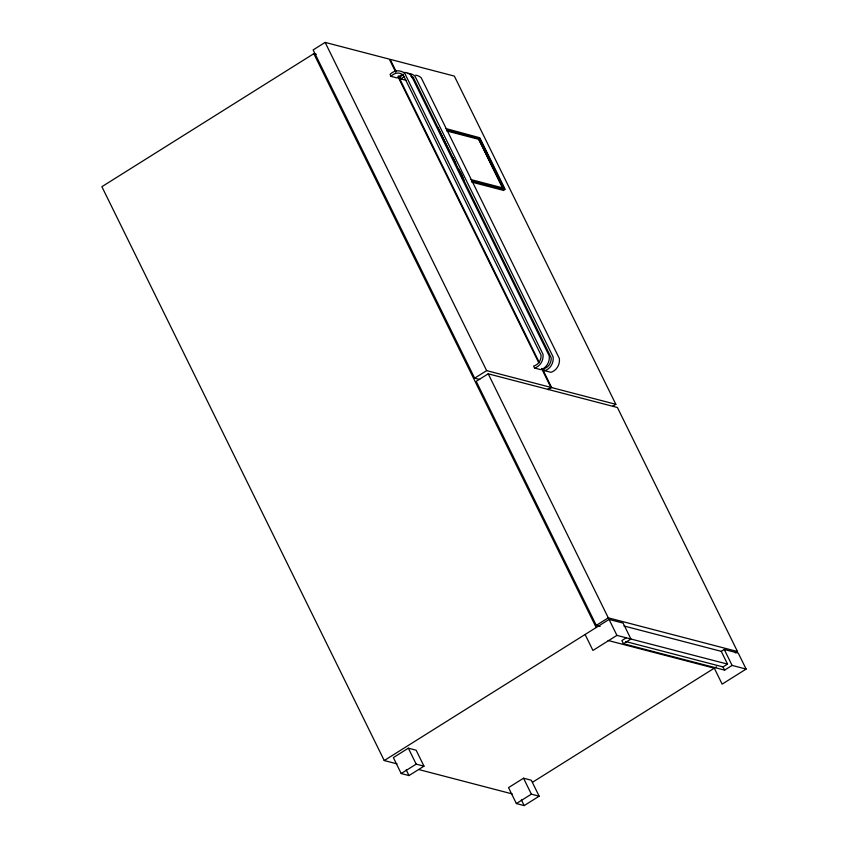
<?xml version="1.0" encoding="UTF-8"?>
<svg xmlns="http://www.w3.org/2000/svg" width="848" height="848" viewBox="0 0 848 848"><rect width="100%" height="100%" fill="white"/><g stroke="black" fill="none" stroke-linecap="round" stroke-linejoin="round"><path stroke-width="1.27" d="M437.907 127.465L462.531 178.324L464.1 180.126M534.547 368.032L536.159 367.438A12.084 10.897 -75.4 0 0 543.006 354.273L404.878 73.575A12.084 10.897 -75.4 0 0 391.363 73.193L390.069 74.412L391.034 76.373L392.497 74.984A9.837 8.872 -75.4 0 1 402.153 74.253L403.298 75.133L540.992 354.973L541.056 356.542A9.837 8.872 -75.4 0 1 535.406 365.414L533.593 366.082L534.547 368.032L540.791 369.664L542.391 369.071A12.084 10.897 -75.4 0 0 549.239 355.906L411.11 75.196A12.084 10.897 -75.4 0 0 403.489 72.472M403.33 74.656A12.084 10.897 -75.4 0 0 401.496 75.832L400.203 77.062L401.168 79.012L402.63 77.624A9.837 8.872 -75.4 0 1 404.125 76.659M395.762 72.175L389.349 59.137L325.134 42.4L313.145 49.926L474.657 378.155L479.692 379.469M316.378 54.346L313.813 53.678L101.877 186.698L384.239 760.539L397.034 763.878M446.822 130.995L478.876 139.358L503.203 188.797L504.104 188.235L479.777 138.786L478.728 139.443L503.055 188.892M463.464 178.43L458.673 169.112M474.657 378.155L486.646 370.629L550.861 387.377L541.533 368.414M735.311 652.896L737.495 651.529L617.418 407.506L488.215 373.82L476.226 381.346L596.292 625.368L600.13 626.365M547.585 389.423L550.861 387.377M548.37 389.624L551.635 387.578L615.849 404.316L454.348 76.087L390.133 59.349L395.963 71.2M612.585 406.372L615.849 404.316M596.292 625.368L608.292 617.842L737.495 651.529M384.239 760.539L609.076 619.432L623.1 623.089L630.944 639.042L623.45 643.749L621.881 640.558L626.375 637.728M408.344 748.18L393.355 757.593L401.199 773.535L408.99 775.57L423.979 766.157L416.135 750.215L408.344 748.18L416.188 764.133L423.979 766.157M623.948 625.972L721.256 651.349L727.531 664.101L616.92 635.385L592.943 650.437L585.088 634.484M401.199 773.535L416.188 764.133M721.256 651.349L724.256 649.462L738.279 653.119L746.123 669.072L722.146 684.124L714.302 668.171L608.122 640.494M523.523 778.21L508.535 787.622L516.379 803.565L524.17 805.6L539.158 796.198L531.314 780.245L523.523 778.21L531.367 794.163L539.158 796.198M532.512 782.259L716.475 666.804M625.729 641.554L723.037 666.931L727.531 664.101M623.45 643.749L724.605 670.121L732.1 665.415L746.123 669.072M516.379 803.565L531.367 794.163M410.761 76.161A9.837 8.872 -75.4 0 1 412.276 76.892L413.421 77.772L551.126 357.623L551.179 359.181A9.837 8.872 -75.4 0 1 545.54 368.053L543.716 368.721L544.681 370.671L546.282 370.088A12.084 10.897 -75.4 0 0 553.129 356.923L415.011 76.214A12.084 10.897 -75.4 0 0 407.39 73.49M391.034 76.373L397.267 77.995L398.73 76.606A9.837 8.872 -75.4 0 1 403.531 74.698M401.168 79.012L406.15 80.316M445.656 128.504L479.777 137.747L505.281 189.581L471.552 181.133M446.44 130.094L479.777 138.786M470.767 179.543L504.104 188.235M489.105 185.118L492.953 186.125M471.785 182.129L503.839 190.482L504.125 189.729M544.681 370.671L550.914 372.304L552.525 371.71A12.084 10.897 -75.4 0 0 559.373 358.545L421.244 77.846A12.084 10.897 -75.4 0 0 415.7 75.175M418.774 769.549L512.171 793.898M724.256 649.462L732.1 665.415M723.037 666.931L724.605 670.121M460.57 172.547L461.725 174.9M452.885 157.336L455.779 163.219M398.295 75.938L539.392 362.69M542.307 368.615L551.635 387.578M398.094 76.914L538.618 362.488M325.134 42.4L486.646 370.629M488.215 373.82L608.292 617.842M609.076 619.432L616.92 635.385M313.813 53.678L596.186 627.52M521.372 799.908L524.17 805.6M406.192 769.878L408.99 775.57M411.98 77.645A9.837 8.872 -75.4 0 1 413.665 77.338"/></g></svg>
